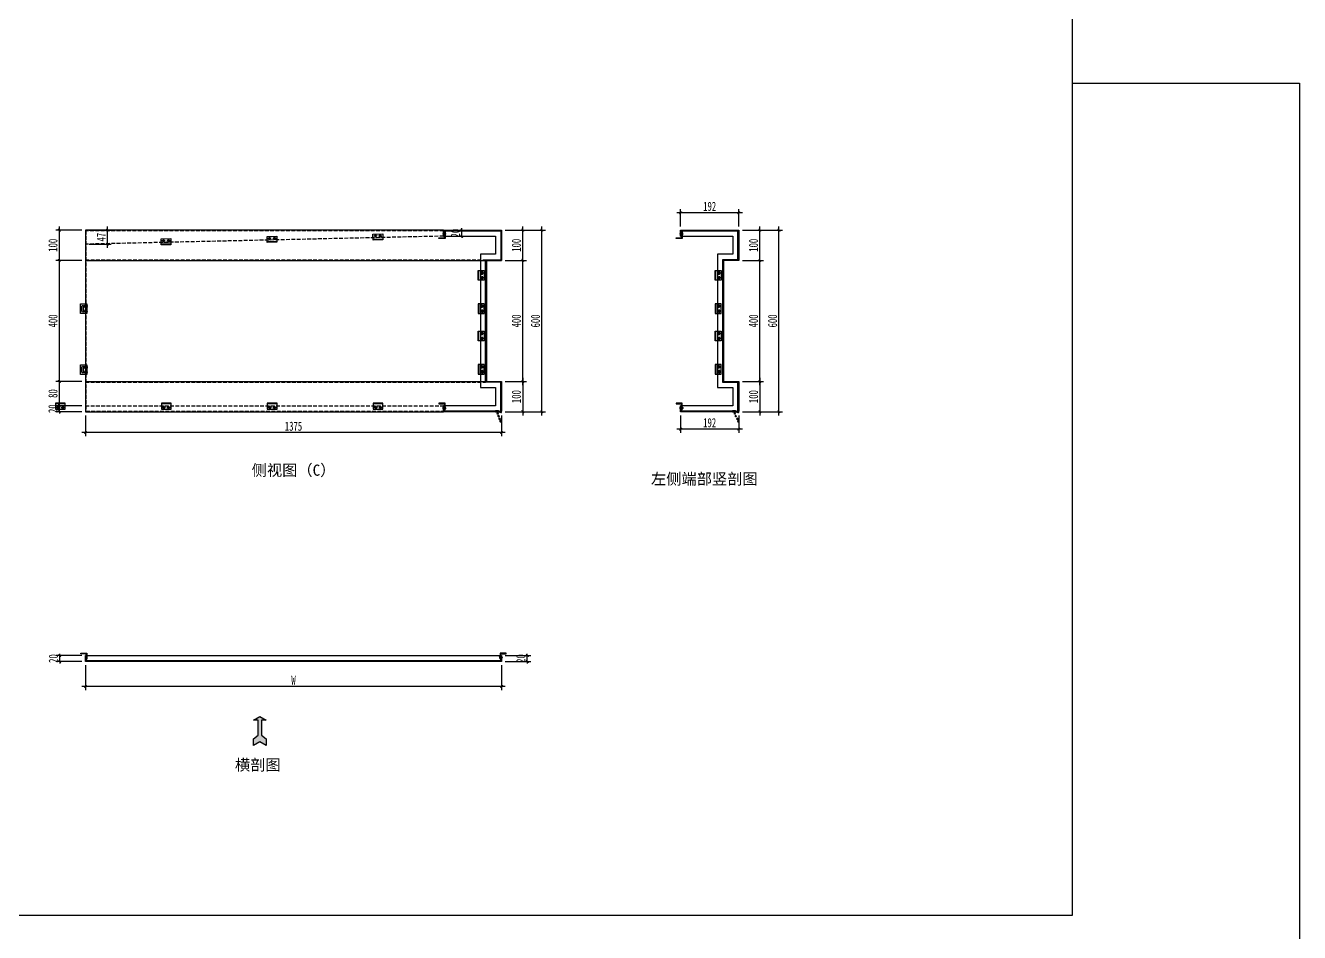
# Model space of a CAD drawing. Header units: millimetres. Extents: x 1519249 to 1604651, y -416196 to -347833.
# Drawn here: x 1592426 to 1596634, y -374711 to -371714 of the extents above; entities that cross this region are included whole.
import ezdxf

# ---------------------------------------------------------------- set-up
doc = ezdxf.new("R2010")
doc.units = ezdxf.units.MM
doc.header["$LTSCALE"] = 1000
doc.header["$MEASUREMENT"] = 0
for name, pattern in [('__DASH', [0.35, 0.25, -0.1]), ('CENTER', [2, 1.25, -0.25, 0.25, -0.25]), ('CENTERX2', [4, 2.5, -0.5, 0.5, -0.5]), ('DOTE', [2.42, 2, -0.2, 0.02, -0.2]), ('HIDDEN2', [0.1875, 0.125, -0.0625])]:
    doc.linetypes.add(name, pattern=pattern)
doc.layers.get('Defpoints').update_dxf_attribs({"color": 190})
for name, color, linetype in [('0-hatch', 8, 'Continuous'), ('0-铝合金投影', 112, 'Continuous'), ('4', 3, 'Continuous'), ('@@@@H @ 1', 2, 'Continuous'), ('BH-图层', 2, 'Continuous'), ('DIM_IDEN', 3, 'Continuous'), ('F-CASTFIX', 1, 'Continuous'), ('PJ', 4, 'Continuous'), ('PUB_DIM', 3, 'Continuous'), ('XC', 3, 'Continuous'), ('zx', 1, 'DOTE'), ('穿孔铝板', 161, 'Continuous')]:
    doc.layers.add(name, color=color, linetype=linetype)
doc.styles.add('黑体', font='simhei.ttf', dxfattribs={"width": 0.7})
doc.dimstyles.new('副本 BZ-6', dxfattribs={"dimscale": 12, "dimtxt": 2.5, "dimasz": 0.5, "dimexe": 1, "dimexo": 1, "dimgap": 0.5, "dimtad": 1, "dimdec": 0, "dimdsep": 46, "dimtxsty": '黑体', "dimblk": 'ARCHTICK', "dimcen": 3, "dimdle": 1, "dimclrd": 1, "dimclre": 1, "dimclrt": 2, "dimadec": 1, "dimazin": 0, "dimtfac": 1, "dimtdec": 0, "dimtix": 1, "dimtmove": 2, "dimatfit": 3, "dimldrblk": 'DOTSMALL', "dimfxl": 0, "dimtolj": 1, "dimtzin": 0, "dimarcsym": 0})

# ---------------------------------------------------------------- blocks, each defined once
blk = doc.blocks.new('A$Ce385b8f0')
at = {"layer": 'PJ', "color": 8}
for centre, radius in [((8, 13.6), 3.2), ((8, 13.6), 1.52), ((24, 13.6), 3.2), ((24, 13.6), 1.52)]:
    blk.add_circle(centre, radius, dxfattribs=at)
at = {"layer": 'XC', "color": 8}
for p, q in [((0, 2.4), (32, 2.4)), ((8, 2.4), (8, 0)), ((24, 2.4), (24, 0))]:
    blk.add_line(p, q, dxfattribs=at)
blk.add_lwpolyline([(0, 0), (32, 0), (32, 20), (0, 20)], close=True, dxfattribs=at)
at = {"layer": 'zx', "color": 8, "linetype": 'CENTERX2', "ltscale": 0.05}
for p, q in [((13.6, 13.6), (2.4, 13.6)), ((8, 19.2), (8, 8)), ((18.4, 13.6), (29.6, 13.6)), ((24, 19.2), (24, 8))]:
    blk.add_line(p, q, dxfattribs=at)
blk = doc.blocks.new('grtgthyjyj')
at = {"layer": 'PJ'}
for radius in [4, 1.9]:
    blk.add_circle((4476642.9, 621901.9), radius, dxfattribs=at)
at = {"layer": 'zx', "linetype": 'CENTERX2', "ltscale": 0.05}
for p, q in [((4476635.9, 621901.9), (4476649.9, 621901.9)), ((4476642.9, 621908.9), (4476642.9, 621894.9))]:
    blk.add_line(p, q, dxfattribs=at)
blk = doc.blocks.new('grgthtyhjyjyuk')
at = {"layer": 'XC', "color": 165}
for p, q in [((4476656.9, 621931.9), (4476656.9, 621891.9)), ((4476656.9, 621921.9), (4476659.9, 621921.9)), ((4476656.9, 621901.9), (4476659.9, 621901.9))]:
    blk.add_line(p, q, dxfattribs=at)
blk.add_lwpolyline([(4476659.9, 621931.9), (4476659.9, 621891.9), (4476634.9, 621891.9), (4476634.9, 621931.9)], close=True, dxfattribs=at)
at = {"layer": 'DIM_IDEN', "color": 8, "xscale": -1, "rotation": 180}
blk.add_blockref('grtgthyjyj', (0, 1243823.8), dxfattribs=at)
at = {"layer": 'DIM_IDEN', "color": 8}
blk.add_blockref('grtgthyjyj', (0, 0), dxfattribs=at)
blk = doc.blocks.new('A$C06B245D9')
at = {"layer": '0-hatch', "elevation": 0}
for points in [[(2.8, -8, -1.371442), (-1.3, -6.8, 0.239017), (-2.3, -1.2, -0.322335), (2.8, -8.1)], [(7.6, -20.6, -1.371442), (3.5, -19.4, 0.239017), (2.5, -13.8, -0.322335), (7.6, -20.7)]]:
    blk.add_lwpolyline(points, format="xyb", dxfattribs=at)
blk = doc.blocks.new('gfrgrthgthyjyj')
at = {"color": 138, "linetype": 'Continuous'}
for p, q in [((4444220.2, 665049.9), (4444210.2, 665049.9)), ((4444210.2, 665049.4), (4444210.2, 665049.9)), ((4444212.8, 665049.9), (4444212.8, 665056.3)), ((4444215.2, 665058.1), (4444213.5, 665059)), ((4444216.5, 665047.8), (4444213.9, 665047.8)), ((4444215.2, 665058.1), (4444216.9, 665059)), ((4444217.6, 665049.9), (4444217.6, 665056.3)), ((4444220.2, 665049.4), (4444220.2, 665049.9))]:
    blk.add_line(p, q, dxfattribs=at)
at = {"color": 1, "linetype": 'CENTER', "ltscale": 2.357948}
blk.add_line((4444215.2, 665046.9), (4444215.2, 665059.6), dxfattribs=at)
at = {"color": 138, "linetype": 'Continuous'}
for centre, radius, start, end in [((4444215.2, 665055.9), 8.16, 232.4452, 260.5544), ((4444212.8, 665057.7), 1.44, 62.1377, 270.0028), ((4444215.2, 665055.9), 8.16, 279.4513, 307.5604), ((4444217.6, 665057.7), 1.44, 270.0028, 117.868)]:
    blk.add_arc(centre, radius, start, end, dxfattribs=at)
blk = doc.blocks.new('_ArchTick')
at = {"color": 0, "linetype": 'ByBlock', "const_width": 0.5}
blk.add_lwpolyline([(-0.71, -0.71), (0.71, 0.71)], dxfattribs=at)
blk = doc.blocks.new('*D409')
at = {"color": 1, "lineweight": -2, "transparency": 16777216}
for p, q in [((1592611.7, -372970.2), (1592525.7, -372970.2)), ((1592537.7, -372970.2), (1592537.7, -372964.2)), ((1592537.7, -372990.2), (1592537.7, -372970.2)), ((1592611.7, -372990.2), (1592525.7, -372990.2)), ((1592537.7, -372990.2), (1592537.7, -372996.2))]:
    blk.add_line(p, q, dxfattribs=at)
at = {"layer": 'Defpoints', "color": 0, "transparency": 16777216}
for p in [(1592537.7, -372970.2), (1592623.7, -372970.2), (1592623.7, -372990.2)]:
    blk.add_point(p, dxfattribs=at)
at = {"color": 1, "lineweight": -2, "transparency": 16777216, "xscale": 6, "yscale": 6, "zscale": 6}
for p, rotation in [((1592537.7, -372970.2), 270), ((1592537.7, -372990.2), 90)]:
    blk.add_blockref('_ArchTick', p, dxfattribs=dict(at, rotation=rotation))
at = {"color": 2, "transparency": 16777216, "insert": (1592516.6, -372980.2), "char_height": 30, "attachment_point": 5, "rotation": 90, "style": '黑体'}
blk.add_mtext('\\A1;20', dxfattribs=at)
blk = doc.blocks.new('_DotSmall')
at = {"color": 0, "linetype": 'ByBlock', "const_width": 0.5}
blk.add_lwpolyline([(-0.0625, 0, 1), (0.0625, 0, 1)], format="xyb", close=True, dxfattribs=at)
blk = doc.blocks.new('*D410')
at = {"color": 1, "lineweight": -2, "transparency": 16777216}
for p, q in [((1592537.7, -372982.2), (1592537.7, -372878.2)), ((1592611.7, -372890.2), (1592525.7, -372890.2)), ((1592611.7, -372970.2), (1592525.7, -372970.2))]:
    blk.add_line(p, q, dxfattribs=at)
at = {"layer": 'Defpoints', "color": 0, "transparency": 16777216}
for p in [(1592537.7, -372890.2), (1592623.7, -372890.2), (1592623.7, -372970.2)]:
    blk.add_point(p, dxfattribs=at)
at = {"color": 1, "lineweight": -2, "transparency": 16777216, "xscale": 6, "yscale": 6, "zscale": 6}
for p, rotation in [((1592537.7, -372890.2), 90), ((1592537.7, -372970.2), 270)]:
    blk.add_blockref('_ArchTick', p, dxfattribs=dict(at, rotation=rotation))
at = {"color": 2, "transparency": 16777216, "insert": (1592516.6, -372930.2), "char_height": 30, "attachment_point": 5, "rotation": 90, "style": '黑体'}
blk.add_mtext('\\A1;80', dxfattribs=at)
blk = doc.blocks.new('*D411')
at = {"color": 1, "lineweight": -2, "transparency": 16777216}
for p, q in [((1592611.7, -372490.2), (1592525.7, -372490.2)), ((1592537.7, -372902.2), (1592537.7, -372478.2)), ((1592611.7, -372890.2), (1592525.7, -372890.2))]:
    blk.add_line(p, q, dxfattribs=at)
at = {"layer": 'Defpoints', "color": 0, "transparency": 16777216}
for p in [(1592537.7, -372490.2), (1592623.7, -372490.2), (1592623.7, -372890.2)]:
    blk.add_point(p, dxfattribs=at)
at = {"color": 1, "lineweight": -2, "transparency": 16777216, "xscale": 6, "yscale": 6, "zscale": 6}
for p, rotation in [((1592537.7, -372490.2), 90), ((1592537.7, -372890.2), 270)]:
    blk.add_blockref('_ArchTick', p, dxfattribs=dict(at, rotation=rotation))
at = {"color": 2, "transparency": 16777216, "insert": (1592516.6, -372690.2), "char_height": 30, "attachment_point": 5, "rotation": 90, "style": '黑体'}
blk.add_mtext('\\A1;400', dxfattribs=at)
blk = doc.blocks.new('*D412')
at = {"color": 1, "lineweight": -2, "transparency": 16777216}
for p, q in [((1592537.7, -372502.2), (1592537.7, -372378.2)), ((1592611.7, -372390.2), (1592525.7, -372390.2)), ((1592611.7, -372490.2), (1592525.7, -372490.2))]:
    blk.add_line(p, q, dxfattribs=at)
at = {"layer": 'Defpoints', "color": 0, "transparency": 16777216}
for p in [(1592537.7, -372390.2), (1592623.7, -372390.2), (1592623.7, -372490.2)]:
    blk.add_point(p, dxfattribs=at)
at = {"color": 1, "lineweight": -2, "transparency": 16777216, "xscale": 6, "yscale": 6, "zscale": 6}
for p, rotation in [((1592537.7, -372390.2), 90), ((1592537.7, -372490.2), 270)]:
    blk.add_blockref('_ArchTick', p, dxfattribs=dict(at, rotation=rotation))
at = {"color": 2, "transparency": 16777216, "insert": (1592516.6, -372440.2), "char_height": 30, "attachment_point": 5, "rotation": 90, "style": '黑体'}
blk.add_mtext('\\A1;100', dxfattribs=at)
blk = doc.blocks.new('grgthyj')
at = {"layer": 'XC', "color": 165}
for p, q in [((-1090874.5, 362332.3), (-1090874.5, 362300.3)), ((-1090866.9, 362308.3), (-1090866.9, 362324.3)), ((-1090860.9, 362308.3), (-1090860.9, 362324.3))]:
    blk.add_line(p, q, dxfattribs=at)
blk.add_lwpolyline([(-1090876.9, 362332.3), (-1090876.9, 362300.3), (-1090856.9, 362300.3), (-1090856.9, 362332.3)], close=True, dxfattribs=at)
for centre, start, end in [((-1090863.9, 362324.3), 0, 180), ((-1090863.9, 362308.3), 180, 0)]:
    blk.add_arc(centre, 3, start, end, dxfattribs=at)
at = {"layer": 'DIM_IDEN', "color": 8, "yscale": 0.7812485824527613, "zscale": 0.7812485824527613, "rotation": 90}
for p, xscale in [((-571302.3, -3109712.8), 0.7812485824527613), ((-571302.3, 3834345.4), -0.7812485824527613)]:
    blk.add_blockref('gfrgrthgthyjyj', p, dxfattribs=dict(at, xscale=xscale))
blk = doc.blocks.new('*D413')
at = {"color": 1, "lineweight": -2, "transparency": 16777216}
for p, q in [((1592611.7, -373795.6), (1592527, -373795.6)), ((1592539, -373795.6), (1592539, -373789.6)), ((1592539, -373815.6), (1592539, -373795.6)), ((1592611.7, -373815.6), (1592527, -373815.6)), ((1592539, -373815.6), (1592539, -373821.6))]:
    blk.add_line(p, q, dxfattribs=at)
at = {"layer": 'Defpoints', "color": 0, "transparency": 16777216}
for p in [(1592539, -373795.6), (1592623.7, -373795.6), (1592623.7, -373815.6)]:
    blk.add_point(p, dxfattribs=at)
at = {"color": 1, "lineweight": -2, "transparency": 16777216, "xscale": 6, "yscale": 6, "zscale": 6}
for p, rotation in [((1592539, -373795.6), 270), ((1592539, -373815.6), 90)]:
    blk.add_blockref('_ArchTick', p, dxfattribs=dict(at, rotation=rotation))
at = {"color": 2, "transparency": 16777216, "insert": (1592517.8, -373805.6), "char_height": 30, "attachment_point": 5, "rotation": 90, "style": '黑体'}
blk.add_mtext('\\A1;20', dxfattribs=at)
blk = doc.blocks.new('*D414')
at = {"color": 1, "lineweight": -2, "transparency": 16777216}
for p, q in [((1592623.7, -373827.6), (1592623.7, -373909.7)), ((1593998.7, -373827.6), (1593998.7, -373909.7)), ((1594010.7, -373897.7), (1592611.7, -373897.7))]:
    blk.add_line(p, q, dxfattribs=at)
at = {"layer": 'Defpoints', "color": 0, "transparency": 16777216}
for p in [(1592623.7, -373815.6), (1593998.7, -373815.6), (1592623.7, -373897.7)]:
    blk.add_point(p, dxfattribs=at)
at = {"color": 1, "lineweight": -2, "transparency": 16777216, "xscale": 6, "yscale": 6, "zscale": 6}
for p, rotation in [((1592623.7, -373897.7), 179.9999999999976), ((1593998.7, -373897.7), 359.9999999999976)]:
    blk.add_blockref('_ArchTick', p, dxfattribs=dict(at, rotation=rotation))
at = {"color": 2, "transparency": 16777216, "insert": (1593311.2, -373876.7), "char_height": 30, "width": 11.699, "attachment_point": 5, "style": '黑体'}
blk.add_mtext('\\A1;W', dxfattribs=at)
blk = doc.blocks.new('*U173')
h = blk.add_hatch(color=5)
h.set_gradient(color1=(0, 0, 255), rotation=180, one_color=1, tint=1)
h.paths.add_polyline_path([(0, 0), (0.144338, -0.25), (0.144338, -0.0625), (0.730662, -0.0625), (0.875, -0.25), (1.144338, -0.25), (1, 0), (1.144338, 0.25), (0.875, 0.25), (0.730662, 0.0625), (0.144338, 0.0625), (0.144338, 0.25)])
at = {"color": 0, "linetype": 'Continuous'}
blk.add_lwpolyline([(0, 0), (0.144338, -0.25), (0.144338, -0.0625), (0.730662, -0.0625), (0.875, -0.25), (1.144338, -0.25), (1, 0), (1.144338, 0.25), (0.875, 0.25), (0.730662, 0.0625), (0.144338, 0.0625), (0.144338, 0.25)], close=True, dxfattribs=at)
blk = doc.blocks.new('*D415')
at = {"color": 1, "lineweight": -2, "transparency": 16777216}
for p, q in [((1594010.7, -373795.6), (1594095.4, -373795.6)), ((1594083.4, -373795.6), (1594083.4, -373789.6)), ((1594083.4, -373815.6), (1594083.4, -373795.6)), ((1594010.7, -373815.6), (1594095.4, -373815.6)), ((1594083.4, -373815.6), (1594083.4, -373821.6))]:
    blk.add_line(p, q, dxfattribs=at)
at = {"layer": 'Defpoints', "color": 0, "transparency": 16777216}
for p in [(1593998.7, -373795.6), (1594083.4, -373795.6), (1593998.7, -373815.6)]:
    blk.add_point(p, dxfattribs=at)
at = {"color": 1, "lineweight": -2, "transparency": 16777216, "xscale": 6, "yscale": 6, "zscale": 6}
for p, rotation in [((1594083.4, -373795.6), 270), ((1594083.4, -373815.6), 90)]:
    blk.add_blockref('_ArchTick', p, dxfattribs=dict(at, rotation=rotation))
at = {"color": 2, "transparency": 16777216, "insert": (1594062.2, -373805.6), "char_height": 30, "attachment_point": 5, "rotation": 90, "style": '黑体'}
blk.add_mtext('\\A1;20', dxfattribs=at)
blk = doc.blocks.new('*D424')
at = {"color": 1, "lineweight": -2, "transparency": 16777216}
for p, q in [((1592696.9, -372448.7), (1592696.9, -372378.2)), ((1592635.7, -372390.2), (1592708.9, -372390.2)), ((1592635.7, -372436.7), (1592708.9, -372436.7))]:
    blk.add_line(p, q, dxfattribs=at)
at = {"layer": 'Defpoints', "color": 0, "transparency": 16777216}
for p in [(1592623.7, -372390.2), (1592696.9, -372390.2), (1592623.7, -372436.7)]:
    blk.add_point(p, dxfattribs=at)
at = {"color": 1, "lineweight": -2, "transparency": 16777216, "xscale": 6, "yscale": 6, "zscale": 6}
for p, rotation in [((1592696.9, -372390.2), 90), ((1592696.9, -372436.7), 270)]:
    blk.add_blockref('_ArchTick', p, dxfattribs=dict(at, rotation=rotation))
at = {"color": 2, "transparency": 16777216, "insert": (1592675.9, -372413.5), "char_height": 30, "attachment_point": 5, "rotation": 90, "style": '黑体'}
blk.add_mtext('\\A1;47', dxfattribs=at)
blk = doc.blocks.new('*D425')
at = {"color": 1, "lineweight": -2, "transparency": 16777216}
for p, q in [((1593818.7, -372390.2), (1593879.2, -372390.2)), ((1593818.7, -372410.2), (1593879.2, -372410.2)), ((1593867.2, -372390.2), (1593867.2, -372384.2)), ((1593867.2, -372410.2), (1593867.2, -372390.2)), ((1593867.2, -372410.2), (1593867.2, -372416.2))]:
    blk.add_line(p, q, dxfattribs=at)
at = {"layer": 'Defpoints', "color": 0, "transparency": 16777216}
for p in [(1593806.7, -372390.2), (1593806.7, -372410.2), (1593867.2, -372390.2)]:
    blk.add_point(p, dxfattribs=at)
at = {"color": 1, "lineweight": -2, "transparency": 16777216, "xscale": 6, "yscale": 6, "zscale": 6}
for p, rotation in [((1593867.2, -372390.2), 270), ((1593867.2, -372410.2), 90)]:
    blk.add_blockref('_ArchTick', p, dxfattribs=dict(at, rotation=rotation))
at = {"color": 2, "transparency": 16777216, "insert": (1593846.1, -372400.2), "char_height": 30, "attachment_point": 5, "rotation": 90, "style": '黑体'}
blk.add_mtext('\\A1;20', dxfattribs=at)
blk = doc.blocks.new('87654tghuyt')
at = {"layer": '0-hatch', "linetype": 'HIDDEN2', "ltscale": 4}
for p, q in [((1576251.5, -371460.9, -2.2), (1576241.5, -371460.9, -2.2)), ((1576251.5, -371461.8), (1576241.5, -371461.8)), ((1576251.5, -371462.5), (1576241.5, -371462.5)), ((1576251.5, -371463.2), (1576241.5, -371463.2))]:
    blk.add_line(p, q, dxfattribs=at)
blk.add_lwpolyline([(1576241.5, -371460.9), (1576251.5, -371460.9), (1576251.5, -371463.9), (1576241.5, -371463.9)], close=True, dxfattribs=at)
at = {"layer": '4'}
blk.add_lwpolyline([(1576241, -371463.9), (1576234, -371466.9, -0.414214), (1576231, -371463.9), (1576231, -371454.9)], format="xyb", dxfattribs=at)
at = {"layer": '4', "elevation": -2.2}
blk.add_lwpolyline([(1576234, -371454.9), (1576234, -371463.9), (1576241.5, -371460.9)], dxfattribs=at)
at = {"layer": 'F-CASTFIX', "color": 3}
for points in [[(1576423, -370883.9), (1576423, -370863.9), (1576231, -370863.9), (1576231, -370963.9), (1576281, -370963.9), (1576281, -371363.9), (1576231, -371363.9), (1576231, -371462.1)], [(1576234, -371460.9), (1576234, -371366.9), (1576284, -371366.9), (1576284, -370960.9), (1576234, -370960.9), (1576234, -370866.9), (1576420, -370866.9), (1576420, -370883.9)], [(1576423, -370883.9), (1576251, -370883.9), (1576251, -370943.9), (1576301, -370943.9), (1576301, -371383.9), (1576251, -371383.9), (1576251, -371443.9), (1576423, -371443.9)], [(1576241, -371463.9), (1576423, -371463.9), (1576423, -371443.9)], [(1576420, -371443.9), (1576420, -371460.9), (1576241.5, -371460.9)]]:
    blk.add_lwpolyline(points, dxfattribs=at)
at = {"layer": '穿孔铝板', "lineweight": 25}
for points in [[(1576418, -370869.9), (1576418, -370891.9), (1576438, -370891.9), (1576438, -370889.9), (1576420, -370889.9), (1576420, -370869.9)], [(1576418, -371457.9), (1576418, -371435.9), (1576438, -371435.9), (1576438, -371437.9), (1576420, -371437.9), (1576420, -371457.9)]]:
    blk.add_lwpolyline(points, close=True, dxfattribs=at)
at = {"color": 3, "rotation": 90.00000000000001}
for p in [(1576309, -371029.6), (1576309, -371229.6)]:
    blk.add_blockref('A$Ce385b8f0', p, dxfattribs=at)
at = {"layer": '0-铝合金投影', "xscale": -0.6666666666666666, "yscale": 0.6666666666666666, "zscale": 0.6666666666666666}
for p in [(1576235.9, -371482.8, -2.2), (1576244.4, -371465.5)]:
    blk.add_blockref('A$C06B245D9', p, dxfattribs=at)
at = {"layer": 'DIM_IDEN', "color": 8, "yscale": 0.7812485824527613, "zscale": 0.7812485824527613}
for p, xscale, rotation in [((2095992.3, 3101160.5), -0.7812485824527613, 90), ((2095992.3, -3843488.4), 0.7812485824527613, 90.00000000000001)]:
    blk.add_blockref('gfrgrthgthyjyj', p, dxfattribs=dict(at, xscale=xscale, rotation=rotation))
at = {"layer": 'DIM_IDEN', "color": 8, "xscale": 0.7999999999999999, "yscale": 0.7999999999999999, "zscale": 0.7999999999999999}
for p in [(-2005018.9, -868653.1), (-2005018.9, -868853.1)]:
    blk.add_blockref('grgthtyhjyjyuk', p, dxfattribs=at)
blk = doc.blocks.new('*D443')
at = {"color": 1, "lineweight": -2, "transparency": 16777216}
for p, q in [((1594794, -372490.2), (1594863.9, -372490.2)), ((1594851.9, -372902.2), (1594851.9, -372478.2)), ((1594794, -372890.2), (1594863.9, -372890.2))]:
    blk.add_line(p, q, dxfattribs=at)
at = {"layer": 'Defpoints', "color": 0, "transparency": 16777216}
for p in [(1594782, -372490.2), (1594851.9, -372490.2), (1594782, -372890.2)]:
    blk.add_point(p, dxfattribs=at)
at = {"color": 1, "lineweight": -2, "transparency": 16777216, "xscale": 6, "yscale": 6, "zscale": 6}
for p, rotation in [((1594851.9, -372490.2), 90), ((1594851.9, -372890.2), 270)]:
    blk.add_blockref('_ArchTick', p, dxfattribs=dict(at, rotation=rotation))
at = {"color": 2, "transparency": 16777216, "insert": (1594830.8, -372690.2), "char_height": 30, "attachment_point": 5, "rotation": 90, "style": '黑体'}
blk.add_mtext('\\A1;400', dxfattribs=at)
blk = doc.blocks.new('*D444')
at = {"color": 1, "lineweight": -2, "transparency": 16777216}
for p, q in [((1594851.9, -372502.2), (1594851.9, -372378.2)), ((1594794, -372390.2), (1594863.9, -372390.2)), ((1594794, -372490.2), (1594863.9, -372490.2))]:
    blk.add_line(p, q, dxfattribs=at)
at = {"layer": 'Defpoints', "color": 0, "transparency": 16777216}
for p in [(1594782, -372390.2), (1594851.9, -372390.2), (1594782, -372490.2)]:
    blk.add_point(p, dxfattribs=at)
at = {"color": 1, "lineweight": -2, "transparency": 16777216, "xscale": 6, "yscale": 6, "zscale": 6}
for p, rotation in [((1594851.9, -372390.2), 90), ((1594851.9, -372490.2), 270)]:
    blk.add_blockref('_ArchTick', p, dxfattribs=dict(at, rotation=rotation))
at = {"color": 2, "transparency": 16777216, "insert": (1594830.8, -372440.2), "char_height": 30, "attachment_point": 5, "rotation": 90, "style": '黑体'}
blk.add_mtext('\\A1;100', dxfattribs=at)
blk = doc.blocks.new('*D445')
at = {"color": 1, "lineweight": -2, "transparency": 16777216}
for p, q in [((1594794, -372332.8), (1594578, -372332.8)), ((1594590, -372378.2), (1594590, -372320.8)), ((1594782, -372378.2), (1594782, -372320.8))]:
    blk.add_line(p, q, dxfattribs=at)
at = {"layer": 'Defpoints', "color": 0, "transparency": 16777216}
for p in [(1594590, -372332.8), (1594590, -372390.2), (1594782, -372390.2)]:
    blk.add_point(p, dxfattribs=at)
at = {"color": 1, "lineweight": -2, "transparency": 16777216, "xscale": 6, "yscale": 6, "zscale": 6, "rotation": 180}
blk.add_blockref('_ArchTick', (1594590, -372332.8), dxfattribs=at)
at = {"color": 1, "lineweight": -2, "transparency": 16777216, "xscale": 6, "yscale": 6, "zscale": 6}
blk.add_blockref('_ArchTick', (1594782, -372332.8), dxfattribs=at)
at = {"color": 2, "transparency": 16777216, "insert": (1594686, -372311.8), "char_height": 30, "attachment_point": 5, "style": '黑体'}
blk.add_mtext('\\A1;192', dxfattribs=at)
blk = doc.blocks.new('*D446')
at = {"color": 1, "lineweight": -2, "transparency": 16777216}
for p, q in [((1594851.9, -372878.2), (1594851.9, -373002.2)), ((1594794, -372890.2), (1594863.9, -372890.2)), ((1594794, -372990.2), (1594863.9, -372990.2))]:
    blk.add_line(p, q, dxfattribs=at)
at = {"layer": 'Defpoints', "color": 0, "transparency": 16777216}
for p in [(1594782, -372890.2), (1594782, -372990.2), (1594851.9, -372990.2)]:
    blk.add_point(p, dxfattribs=at)
at = {"color": 1, "lineweight": -2, "transparency": 16777216, "xscale": 6, "yscale": 6, "zscale": 6}
for p, rotation in [((1594851.9, -372890.2), 90), ((1594851.9, -372990.2), 270)]:
    blk.add_blockref('_ArchTick', p, dxfattribs=dict(at, rotation=rotation))
at = {"color": 2, "transparency": 16777216, "insert": (1594830.8, -372940.2), "char_height": 30, "attachment_point": 5, "rotation": 90, "style": '黑体'}
blk.add_mtext('\\A1;100', dxfattribs=at)
blk = doc.blocks.new('*D447')
at = {"color": 1, "lineweight": -2, "transparency": 16777216}
for p, q in [((1594590, -373002.2), (1594590, -373059.6)), ((1594782, -373002.2), (1594782, -373059.6)), ((1594794, -373047.6), (1594578, -373047.6))]:
    blk.add_line(p, q, dxfattribs=at)
at = {"layer": 'Defpoints', "color": 0, "transparency": 16777216}
for p in [(1594590, -372990.2), (1594782, -372990.2), (1594590, -373047.6)]:
    blk.add_point(p, dxfattribs=at)
at = {"color": 1, "lineweight": -2, "transparency": 16777216, "xscale": 6, "yscale": 6, "zscale": 6, "rotation": 180}
blk.add_blockref('_ArchTick', (1594590, -373047.6), dxfattribs=at)
at = {"color": 1, "lineweight": -2, "transparency": 16777216, "xscale": 6, "yscale": 6, "zscale": 6}
blk.add_blockref('_ArchTick', (1594782, -373047.6), dxfattribs=at)
at = {"color": 2, "transparency": 16777216, "insert": (1594686, -373026.6), "char_height": 30, "attachment_point": 5, "style": '黑体'}
blk.add_mtext('\\A1;192', dxfattribs=at)
blk = doc.blocks.new('*D448')
at = {"color": 1, "lineweight": -2, "transparency": 16777216}
for p, q in [((1594914.9, -373002.2), (1594914.9, -372378.2)), ((1594794, -372390.2), (1594926.9, -372390.2)), ((1594794, -372990.2), (1594926.9, -372990.2))]:
    blk.add_line(p, q, dxfattribs=at)
at = {"layer": 'Defpoints', "color": 0, "transparency": 16777216}
for p in [(1594782, -372390.2), (1594914.9, -372390.2), (1594782, -372990.2)]:
    blk.add_point(p, dxfattribs=at)
at = {"color": 1, "lineweight": -2, "transparency": 16777216, "xscale": 6, "yscale": 6, "zscale": 6}
for p, rotation in [((1594914.9, -372390.2), 90), ((1594914.9, -372990.2), 270)]:
    blk.add_blockref('_ArchTick', p, dxfattribs=dict(at, rotation=rotation))
at = {"color": 2, "transparency": 16777216, "insert": (1594893.8, -372690.2), "char_height": 30, "attachment_point": 5, "rotation": 90, "style": '黑体'}
blk.add_mtext('\\A1;600', dxfattribs=at)
blk = doc.blocks.new('*D449')
at = {"color": 1, "lineweight": -2, "transparency": 16777216}
for p, q in [((1594010.7, -372490.2), (1594080.6, -372490.2)), ((1594068.6, -372902.2), (1594068.6, -372478.2)), ((1594010.7, -372890.2), (1594080.6, -372890.2))]:
    blk.add_line(p, q, dxfattribs=at)
at = {"layer": 'Defpoints', "color": 0, "transparency": 16777216}
for p in [(1593998.7, -372490.2), (1594068.6, -372490.2), (1593998.7, -372890.2)]:
    blk.add_point(p, dxfattribs=at)
at = {"color": 1, "lineweight": -2, "transparency": 16777216, "xscale": 6, "yscale": 6, "zscale": 6}
for p, rotation in [((1594068.6, -372490.2), 90), ((1594068.6, -372890.2), 270)]:
    blk.add_blockref('_ArchTick', p, dxfattribs=dict(at, rotation=rotation))
at = {"color": 2, "transparency": 16777216, "insert": (1594047.4, -372690.2), "char_height": 30, "attachment_point": 5, "rotation": 90, "style": '黑体'}
blk.add_mtext('\\A1;400', dxfattribs=at)
blk = doc.blocks.new('*D450')
at = {"color": 1, "lineweight": -2, "transparency": 16777216}
for p, q in [((1594068.6, -372502.2), (1594068.6, -372378.2)), ((1594010.7, -372390.2), (1594080.6, -372390.2)), ((1594010.7, -372490.2), (1594080.6, -372490.2))]:
    blk.add_line(p, q, dxfattribs=at)
at = {"layer": 'Defpoints', "color": 0, "transparency": 16777216}
for p in [(1593998.7, -372390.2), (1594068.6, -372390.2), (1593998.7, -372490.2)]:
    blk.add_point(p, dxfattribs=at)
at = {"color": 1, "lineweight": -2, "transparency": 16777216, "xscale": 6, "yscale": 6, "zscale": 6}
for p, rotation in [((1594068.6, -372390.2), 90), ((1594068.6, -372490.2), 270)]:
    blk.add_blockref('_ArchTick', p, dxfattribs=dict(at, rotation=rotation))
at = {"color": 2, "transparency": 16777216, "insert": (1594047.4, -372440.2), "char_height": 30, "attachment_point": 5, "rotation": 90, "style": '黑体'}
blk.add_mtext('\\A1;100', dxfattribs=at)
blk = doc.blocks.new('*D451')
at = {"color": 1, "lineweight": -2, "transparency": 16777216}
for p, q in [((1594068.6, -372878.2), (1594068.6, -373002.2)), ((1594010.7, -372890.2), (1594080.6, -372890.2)), ((1594010.7, -372990.2), (1594080.6, -372990.2))]:
    blk.add_line(p, q, dxfattribs=at)
at = {"layer": 'Defpoints', "color": 0, "transparency": 16777216}
for p in [(1593998.7, -372890.2), (1593998.7, -372990.2), (1594068.6, -372990.2)]:
    blk.add_point(p, dxfattribs=at)
at = {"color": 1, "lineweight": -2, "transparency": 16777216, "xscale": 6, "yscale": 6, "zscale": 6}
for p, rotation in [((1594068.6, -372890.2), 90), ((1594068.6, -372990.2), 270)]:
    blk.add_blockref('_ArchTick', p, dxfattribs=dict(at, rotation=rotation))
at = {"color": 2, "transparency": 16777216, "insert": (1594047.4, -372940.2), "char_height": 30, "attachment_point": 5, "rotation": 90, "style": '黑体'}
blk.add_mtext('\\A1;100', dxfattribs=at)
blk = doc.blocks.new('*D452')
at = {"color": 1, "lineweight": -2, "transparency": 16777216}
for p, q in [((1594131.6, -373002.2), (1594131.6, -372378.2)), ((1594010.7, -372390.2), (1594143.6, -372390.2)), ((1594010.7, -372990.2), (1594143.6, -372990.2))]:
    blk.add_line(p, q, dxfattribs=at)
at = {"layer": 'Defpoints', "color": 0, "transparency": 16777216}
for p in [(1593998.7, -372390.2), (1594131.6, -372390.2), (1593998.7, -372990.2)]:
    blk.add_point(p, dxfattribs=at)
at = {"color": 1, "lineweight": -2, "transparency": 16777216, "xscale": 6, "yscale": 6, "zscale": 6}
for p, rotation in [((1594131.6, -372390.2), 90), ((1594131.6, -372990.2), 270)]:
    blk.add_blockref('_ArchTick', p, dxfattribs=dict(at, rotation=rotation))
at = {"color": 2, "transparency": 16777216, "insert": (1594110.5, -372690.2), "char_height": 30, "attachment_point": 5, "rotation": 90, "style": '黑体'}
blk.add_mtext('\\A1;600', dxfattribs=at)
blk = doc.blocks.new('*D440')
at = {"color": 1, "lineweight": -2, "transparency": 16777216}
for p, q in [((1592623.7, -373002.2), (1592623.7, -373071.2)), ((1593998.7, -373002.2), (1593998.7, -373071.2)), ((1594010.7, -373059.2), (1592611.7, -373059.2))]:
    blk.add_line(p, q, dxfattribs=at)
at = {"layer": 'Defpoints', "color": 0, "transparency": 16777216}
for p in [(1592623.7, -372990.2), (1593998.7, -372990.2), (1592623.7, -373059.2)]:
    blk.add_point(p, dxfattribs=at)
at = {"color": 1, "lineweight": -2, "transparency": 16777216, "xscale": 6, "yscale": 6, "zscale": 6}
for p, rotation in [((1592623.7, -373059.2), 179.9999999999903), ((1593998.7, -373059.2), 359.9999999999903)]:
    blk.add_blockref('_ArchTick', p, dxfattribs=dict(at, rotation=rotation))
at = {"color": 2, "transparency": 16777216, "insert": (1593311.2, -373038.2), "char_height": 30, "attachment_point": 5, "style": '黑体'}
blk.add_mtext('\\A1;1375', dxfattribs=at)

msp = doc.modelspace()

# ---------------------------------------------------------------- linework, layer by layer
at = {"color": 3}
for p, q in [((1593806.7, -372390.2), (1592623.7, -372390.2)), ((1592623.7, -372390.2), (1592623.7, -372990.2)), ((1592623.7, -372490.2), (1593998.7, -372490.2)), ((1592623.7, -372890.2), (1593998.7, -372890.2)), ((1592623.7, -372990.2), (1593806.7, -372990.2))]:
    msp.add_line(p, q, dxfattribs=at)
at = {"color": 2}
msp.add_lwpolyline([(1595884.4, -369155), (1590654.6, -369155), (1590654.6, -374653.4), (1595884.4, -374653.4)], close=True, dxfattribs=at)
at = {"color": 6}
msp.add_lwpolyline([(1595884.4, -371904.2), (1596634.5, -371904.2), (1596634.5, -381512.6), (1595884.4, -381512.6)], dxfattribs=at)
at = {"color": 3}
for points in [[(1592623.7, -373795.6), (1592626.7, -373795.6), (1592626.7, -373812.6), (1593995.7, -373812.6), (1593995.7, -373795.6), (1593998.7, -373795.6), (1593998.7, -373815.6), (1592623.7, -373815.6), (1592623.7, -373795.6)], [(1592626.7, -373795.6), (1593995.7, -373795.6)]]:
    msp.add_lwpolyline(points, dxfattribs=at)
at = {"layer": '0-hatch', "linetype": 'HIDDEN2', "ltscale": 4}
for p, q in [((1593978.2, -372987.2), (1593988.2, -372987.2)), ((1593978.2, -372988.1, 2.2), (1593988.2, -372988.1, 2.2)), ((1593978.2, -372988.8, 2.2), (1593988.2, -372988.8, 2.2)), ((1593978.2, -372989.4, 2.2), (1593988.2, -372989.4, 2.2))]:
    msp.add_line(p, q, dxfattribs=at)
at = {"layer": '0-hatch', "linetype": 'HIDDEN2', "ltscale": 4, "elevation": 2.2}
msp.add_lwpolyline([(1593988.2, -372987.2), (1593978.2, -372987.2), (1593978.2, -372990.2), (1593988.2, -372990.2)], close=True, dxfattribs=at)
at = {"layer": '4'}
msp.add_lwpolyline([(1593995.7, -372981.2), (1593995.7, -372990.2), (1593988.2, -372987.2)], dxfattribs=at)
at = {"layer": '4', "elevation": 2.2}
msp.add_lwpolyline([(1593988.7, -372990.2), (1593995.7, -372993.2, 0.414214), (1593998.7, -372990.2), (1593998.7, -372981.2)], format="xyb", dxfattribs=at)
at = {"layer": 'F-CASTFIX', "color": 3}
for points in [[(1593806.7, -372410.2), (1593806.7, -372390.2), (1593998.7, -372390.2), (1593998.7, -372490.2), (1593948.7, -372490.2), (1593948.7, -372890.2), (1593998.7, -372890.2), (1593998.7, -372988.4)], [(1593806.7, -372410.2), (1593978.7, -372410.2), (1593978.7, -372470.2), (1593928.7, -372470.2), (1593928.7, -372910.2), (1593978.7, -372910.2), (1593978.7, -372970.2), (1593806.7, -372970.2)], [(1593995.7, -372987.2), (1593995.7, -372892.2), (1593945.7, -372892.2), (1593945.7, -372488.2), (1593996.7, -372488.2), (1593996.7, -372393.2), (1593809.7, -372393.2), (1593809.7, -372410.2)], [(1593988.7, -372990.2), (1593806.7, -372990.2), (1593806.7, -372970.2)], [(1593809.7, -372970.2), (1593809.7, -372987.2), (1593988.2, -372987.2)]]:
    msp.add_lwpolyline(points, dxfattribs=at)
at = {"layer": 'PUB_DIM', "color": 59, "linetype": '__DASH', "ltscale": 0.05}
for p, q in [((1593806.7, -372392.2), (1592625.7, -372392.2)), ((1592625.7, -372392.2), (1592625.7, -372988.2)), ((1592623.7, -372488.2), (1593948.7, -372488.2)), ((1592623.7, -372892.2), (1593945.7, -372892.2)), ((1592625.7, -372988.2), (1593806.7, -372988.2))]:
    msp.add_line(p, q, dxfattribs=at)
at = {"layer": 'PUB_DIM', "color": 114, "linetype": '__DASH', "ltscale": 0.05, "true_color": 0x139b48}
msp.add_line((1592623.7, -372970.2), (1593806.7, -372970.2), dxfattribs=at)
msp.add_lwpolyline([(1593806.7, -372410.2), (1592623.7, -372436.7)], dxfattribs=at)
at = {"layer": '穿孔铝板', "lineweight": 25}
for points in [[(1593811.7, -372396.2), (1593811.7, -372418.2), (1593791.7, -372418.2), (1593791.7, -372416.2), (1593809.7, -372416.2), (1593809.7, -372396.2)], [(1593811.7, -372984.2), (1593811.7, -372962.2), (1593791.7, -372962.2), (1593791.7, -372964.2), (1593809.7, -372964.2), (1593809.7, -372984.2)], [(1592608.7, -373787.6), (1592628.7, -373787.6), (1592628.7, -373807.6), (1592626.7, -373807.6), (1592626.7, -373789.6), (1592608.7, -373789.6)], [(1594013.7, -373787.6), (1593993.7, -373787.6), (1593993.7, -373807.6), (1593995.7, -373807.6), (1593995.7, -373789.6), (1594013.7, -373789.6)]]:
    msp.add_lwpolyline(points, close=True, dxfattribs=at)

# ---------------------------------------------------------------- block references
at = {"color": 3, "xscale": -1}
for p, rotation in [((1592906.4, -372438.4), 1.29191385170965), ((1593256.3, -372430.5), 1.29191385170965), ((1593606.2, -372422.6), 1.29191385170965), ((1593920.7, -372555.9), 270), ((1593920.7, -372755.9), 270)]:
    msp.add_blockref('A$Ce385b8f0', p, dxfattribs=dict(at, rotation=rotation))
at = {"xscale": -1}
msp.add_blockref('87654tghuyt', (3171013, -1526.3), dxfattribs=at)
at = {"color": 2, "xscale": -1}
for p in [(501751.1, -734966.2), (501751.1, -735167.5)]:
    msp.add_blockref('grgthyj', p, dxfattribs=at)
at = {"color": 3, "rotation": 180}
for p in [(1592556.7, -372962.2), (1592906.7, -372962.2), (1593256.7, -372962.2), (1593606.7, -372962.2)]:
    msp.add_blockref('A$Ce385b8f0', p, dxfattribs=at)
at = {"layer": '0-铝合金投影', "xscale": 0.6666666666666666, "yscale": 0.6666666666666666, "zscale": 0.6666666666666666}
for p in [(1593985.3, -372991.8, 2.2), (1593991.8, -373009.1, -2.2)]:
    msp.add_blockref('A$C06B245D9', p, dxfattribs=at)
at = {"layer": '@@@@H @ 1', "xscale": -83.8660738650834, "yscale": 83.8660738650834, "zscale": 83.8660738650834, "rotation": 89.89756948127018}
msp.add_blockref('*U173', (1593200.1, -373997.4), dxfattribs=at)
at = {"layer": 'DIM_IDEN', "color": 8, "yscale": 0.7812485824527613, "zscale": 0.7812485824527613}
for p, xscale, rotation in [((1074237.4, 3099634.3), 0.7812485824527613, 270), ((1074237.4, -3845014.7), -0.7812485824527613, 270), ((2113568, -3845838.5), 0.7812485824527613, 90.00000000000001)]:
    msp.add_blockref('gfrgrthgthyjyj', p, dxfattribs=dict(at, xscale=xscale, rotation=rotation))
at = {"layer": 'DIM_IDEN', "color": 8, "xscale": -0.7999999999999999, "yscale": 0.7999999999999999, "zscale": 0.7999999999999999}
for p in [(5175248.6, -870179.4), (5175248.6, -870379.4)]:
    msp.add_blockref('grgthtyhjyjyuk', p, dxfattribs=at)

# ---------------------------------------------------------------- texts
at = {"layer": 'BH-图层', "color": 6, "style": '黑体'}
for s, p in [('侧视图（C）', (1593173.1, -373201.7)), ('左侧端部竖剖图', (1594492.2, -373230.5)), ('横剖图', (1593117.8, -374175.3))]:
    msp.add_text(s, height=36.9, dxfattribs=at).set_placement(p)

# ---------------------------------------------------------------- dimensions: what is measured, and where the dimension line sits
for p1, p2, distance, picture, middle in [((1594782, -372390.2), (1594590, -372390.2), -57.4, '*D445', (1594686, -372311.8)), ((1593998.7, -372990.2), (1593998.7, -372390.2), -133, '*D452', (1594110.5, -372690.2)), ((1594782, -372990.2), (1594782, -372390.2), -133, '*D448', (1594893.8, -372690.2)), ((1593998.7, -372890.2), (1593998.7, -372490.2), -69.9, '*D449', (1594047.4, -372690.2)), ((1594782, -372890.2), (1594782, -372490.2), -69.9, '*D443', (1594830.8, -372690.2)), ((1592623.7, -372990.2), (1592623.7, -372970.2), 85.9, '*D409', (1592516.6, -372980.2)), ((1594782, -372990.2), (1594590, -372990.2), 57.4, '*D447', (1594686, -373026.6)), ((1592623.7, -373815.6), (1592623.7, -373795.6), 84.7, '*D413', (1592517.8, -373805.6)), ((1593998.7, -373815.6), (1593998.7, -373795.6), -84.7, '*D415', (1594062.2, -373805.6))]:
    dim = msp.add_aligned_dim(p1=p1, p2=p2, distance=distance, dimstyle='副本 BZ-6')
    dim.commit()
    dim.dimension.update_dxf_attribs({"geometry": picture, "text_midpoint": middle})
for base, p1, p2, angle, picture, middle in [((1592537.7, -372390.2), (1592623.7, -372490.2), (1592623.7, -372390.2), 270, '*D412', (1592516.6, -372440.2)), ((1594068.6, -372390.2), (1593998.7, -372490.2), (1593998.7, -372390.2), 270, '*D450', (1594047.4, -372440.2)), ((1594851.9, -372390.2), (1594782, -372490.2), (1594782, -372390.2), 270, '*D444', (1594830.8, -372440.2)), ((1592537.7, -372490.2), (1592623.7, -372890.2), (1592623.7, -372490.2), 270, '*D411', (1592516.6, -372690.2)), ((1592537.7, -372890.2), (1592623.7, -372970.2), (1592623.7, -372890.2), 270, '*D410', (1592516.6, -372930.2)), ((1594068.6, -372990.2), (1593998.7, -372890.2), (1593998.7, -372990.2), 90, '*D451', (1594047.4, -372940.2)), ((1594851.9, -372990.2), (1594782, -372890.2), (1594782, -372990.2), 90, '*D446', (1594830.8, -372940.2))]:
    dim = msp.add_linear_dim(base=base, p1=p1, p2=p2, angle=angle, dimstyle='副本 BZ-6')
    dim.commit()
    dim.dimension.update_dxf_attribs({"geometry": picture, "text_midpoint": middle})
at = {"color": 6}
for p1, p2, distance, picture, middle in [((1592623.6697, -372436.7097), (1592623.6697, -372390.1991), -73.2314, '*D424', (1592675.9012, -372413.4544)), ((1593806.7, -372410.2), (1593806.7, -372390.2), -60.6, '*D425', (1593846.1, -372400.2)), ((1593998.7, -372990.2), (1592623.7, -372990.2), 69, '*D440', (1593311.2, -373038.2))]:
    dim = msp.add_aligned_dim(p1=p1, p2=p2, distance=distance, dimstyle='副本 BZ-6', dxfattribs=at)
    dim.commit()
    dim.dimension.update_dxf_attribs({"geometry": picture, "text_midpoint": middle})
dim = msp.add_aligned_dim(p1=(1593998.7, -373815.6), p2=(1592623.7, -373815.6), distance=82.1, text='W', dimstyle='副本 BZ-6')
dim.commit()
dim.dimension.update_dxf_attribs({"geometry": '*D414', "text_midpoint": (1593311.2, -373876.7)})

doc.saveas('drawing.dxf')
